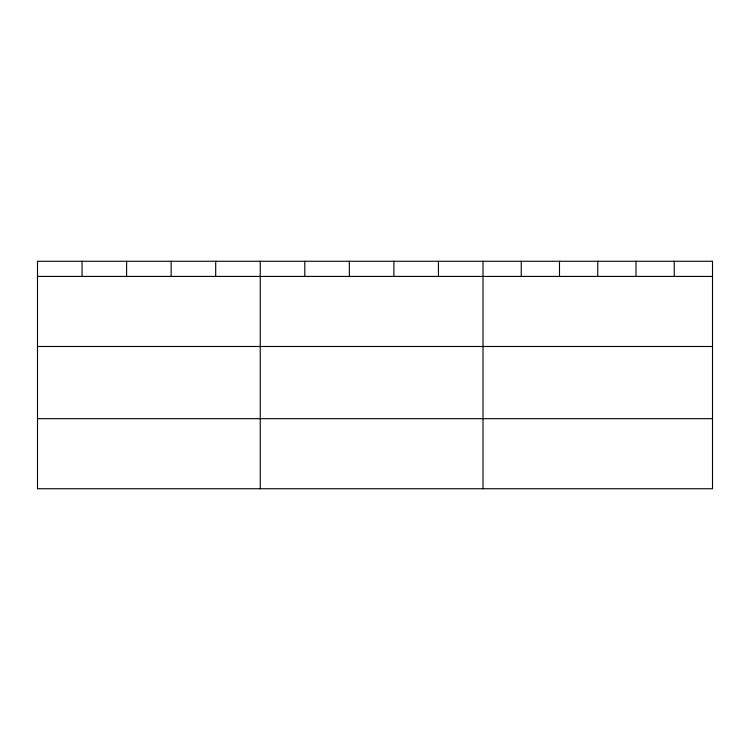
<?xml version="1.0" encoding="UTF-8"?>
<svg xmlns="http://www.w3.org/2000/svg" width="750" height="750" viewBox="0 0 750 750"><rect width="100%" height="100%" fill="white"/><g stroke="black" fill="none" stroke-linecap="round" stroke-linejoin="round"><path stroke-width="1.12" d="M37.5 276.431L712.5 276.431M37.5 346.491L712.5 346.491M37.5 418.678L712.5 418.678M674.25 261.262L674.25 276.431M636 261.262L636 276.431M597.75 261.262L597.75 276.431M559.5 261.262L559.5 276.431M521.25 261.262L521.25 276.431M483 261.262L483 488.738M438.45 261.262L438.45 276.431M393.9 261.262L393.9 276.431M349.35 261.262L349.35 276.431M304.8 261.262L304.8 276.431M260.25 261.262L260.25 488.738M215.7 261.262L215.7 276.431M171.15 261.262L171.15 276.431M126.6 261.262L126.6 276.431M82.05 261.262L82.05 276.431M712.5 261.262L37.5 261.262L37.5 488.738L712.5 488.738L712.5 261.262"/></g></svg>
